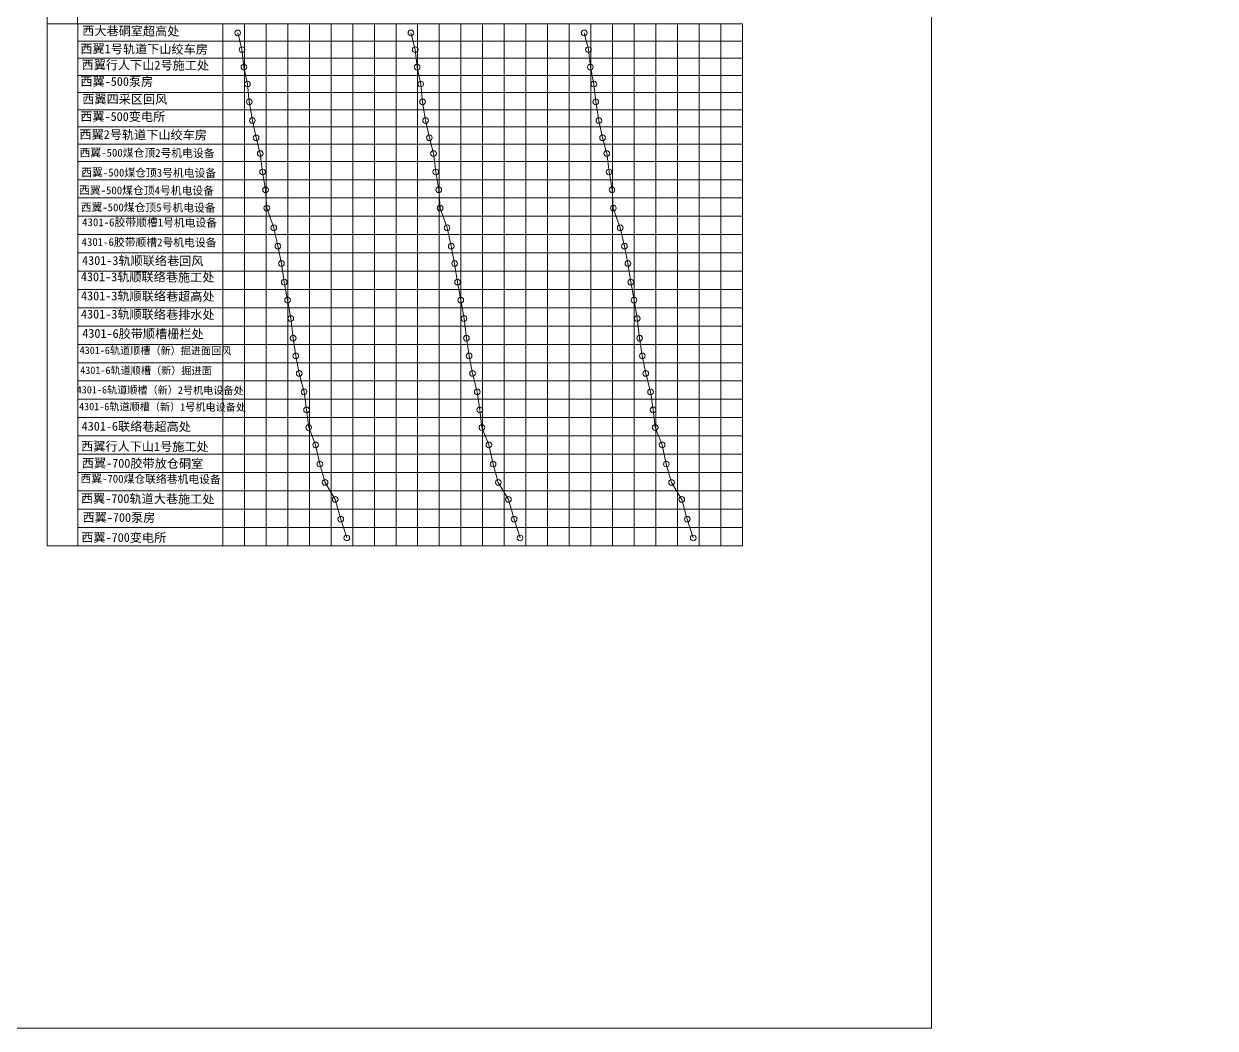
# Model space of a CAD drawing. Header units: inches. Extents: x -211412 to -11687, y -5 to 7052.
# Drawn here: x -209908.3 to -209426.8, y 6189.2 to 6595.2 of the extents above; entities that cross this region are included whole.
import ezdxf

# ---------------------------------------------------------------- set-up
doc = ezdxf.new("R2010")
doc.units = ezdxf.units.IN
doc.header["$MEASUREMENT"] = 0
doc.linetypes.add('CKSDHX1', pattern=[36, 30, -2, 0, -2, 0, -2])
doc.layers.get('0').update_dxf_attribs({"lineweight": 0})
doc.layers.add('通防巷道名称', color=7, linetype='CKSDHX1')

msp = doc.modelspace()

# ---------------------------------------------------------------- linework, layer by layer
at = {"color": 7}
for p, q in [((-209898.88, 6595.18), (-209898.88, 6787.4)), ((-209886.52, 6595.18), (-209886.52, 6728.68)), ((-209898.88, 6595.18), (-209617.84, 6595.18)), ((-209898.85, 6384.24), (-209898.85, 6595.18)), ((-209886.49, 6384.24), (-209886.49, 6595.18)), ((-209827.87, 6595.18), (-209827.87, 6384.24)), ((-209819.12, 6595.18), (-209819.12, 6384.24)), ((-209810.36, 6595.18), (-209810.36, 6384.24)), ((-209801.61, 6595.18), (-209801.61, 6384.24)), ((-209792.86, 6595.18), (-209792.86, 6384.24)), ((-209784.11, 6595.18), (-209784.11, 6384.24)), ((-209775.35, 6595.18), (-209775.35, 6384.24)), ((-209766.6, 6595.18), (-209766.6, 6384.24)), ((-209757.85, 6595.18), (-209757.85, 6384.24)), ((-209749.1, 6595.18), (-209749.1, 6384.24)), ((-209740.35, 6595.18), (-209740.35, 6384.24)), ((-209731.59, 6595.18), (-209731.59, 6384.24)), ((-209731.59, 6595.18), (-209731.59, 6384.24)), ((-209722.84, 6595.18), (-209722.84, 6384.24)), ((-209714.09, 6595.18), (-209714.09, 6384.24)), ((-209705.34, 6595.18), (-209705.34, 6384.24)), ((-209696.58, 6595.18), (-209696.58, 6384.24)), ((-209687.83, 6595.18), (-209687.83, 6384.24)), ((-209679.08, 6595.18), (-209679.08, 6384.24)), ((-209670.33, 6595.18), (-209670.33, 6384.24)), ((-209661.57, 6595.18), (-209661.57, 6384.24)), ((-209661.57, 6595.18), (-209661.57, 6384.24)), ((-209652.82, 6595.18), (-209652.82, 6384.24)), ((-209644.07, 6595.18), (-209644.07, 6384.24)), ((-209635.32, 6595.18), (-209635.32, 6384.24)), ((-209626.57, 6595.18), (-209626.57, 6384.24)), ((-209617.81, 6595.18), (-209617.81, 6384.24)), ((-209886.52, 6588.23), (-209617.84, 6588.23)), ((-209886.49, 6581.28), (-209617.81, 6581.28)), ((-209886.52, 6574.33), (-209617.84, 6574.33)), ((-209886.52, 6574.33), (-209617.84, 6574.33)), ((-209886.49, 6567.38), (-209617.81, 6567.38)), ((-209886.52, 6560.43), (-209617.84, 6560.43)), ((-209886.49, 6553.48), (-209617.81, 6553.48)), ((-209886.52, 6546.53), (-209617.84, 6546.53)), ((-209886.52, 6546.53), (-209617.84, 6546.53)), ((-209886.49, 6539.58), (-209617.81, 6539.58)), ((-209886.49, 6532.18), (-209617.81, 6532.18)), ((-209886.49, 6524.78), (-209617.81, 6524.78)), ((-209886.49, 6517.39), (-209617.81, 6517.39)), ((-209886.49, 6509.99), (-209617.81, 6509.99)), ((-209886.49, 6502.59), (-209617.81, 6502.59)), ((-209886.49, 6495.2), (-209617.81, 6495.2)), ((-209886.49, 6487.8), (-209617.81, 6487.8)), ((-209886.49, 6480.4), (-209617.81, 6480.4)), ((-209886.49, 6473), (-209617.81, 6473)), ((-209886.49, 6465.61), (-209617.81, 6465.61)), ((-209886.49, 6458.21), (-209617.81, 6458.21)), ((-209886.49, 6450.81), (-209617.81, 6450.81)), ((-209886.49, 6443.42), (-209617.81, 6443.42)), ((-209886.49, 6436.02), (-209617.81, 6436.02)), ((-209886.49, 6428.62), (-209617.81, 6428.62)), ((-209886.49, 6421.22), (-209617.81, 6421.22)), ((-209886.49, 6413.83), (-209617.81, 6413.83)), ((-209886.49, 6406.43), (-209617.81, 6406.43)), ((-209886.49, 6399.03), (-209617.81, 6399.03)), ((-209886.49, 6391.64), (-209617.81, 6391.64)), ((-209898.85, 6384.24), (-209617.81, 6384.24))]:
    msp.add_line(p, q, dxfattribs=at)
for p, q in [((-209821.84, 6591.49), (-209820.1, 6584.75)), ((-209751.82, 6591.49), (-209750.09, 6584.75)), ((-209681.8, 6591.49), (-209680.07, 6584.75)), ((-209820.1, 6584.75), (-209819.35, 6577.69)), ((-209750.09, 6584.75), (-209749.33, 6577.69)), ((-209680.07, 6584.75), (-209679.31, 6577.69)), ((-209819.35, 6577.69), (-209817.88, 6570.84)), ((-209749.33, 6577.69), (-209747.87, 6570.84)), ((-209679.31, 6577.69), (-209677.85, 6570.84)), ((-209817.88, 6570.84), (-209817.14, 6563.64)), ((-209747.87, 6570.84), (-209747.12, 6563.64)), ((-209677.85, 6570.84), (-209677.11, 6563.64)), ((-209817.14, 6563.64), (-209815.91, 6556.1)), ((-209747.12, 6563.64), (-209745.89, 6556.1)), ((-209677.11, 6563.64), (-209675.87, 6556.1)), ((-209815.91, 6556.1), (-209814.39, 6549.12)), ((-209745.89, 6556.1), (-209744.37, 6549.12)), ((-209675.87, 6556.1), (-209674.35, 6549.12)), ((-209814.39, 6549.12), (-209812.72, 6542.75)), ((-209744.37, 6549.12), (-209742.7, 6542.75)), ((-209674.35, 6549.12), (-209672.68, 6542.75)), ((-209812.72, 6542.75), (-209811.78, 6535.29)), ((-209742.7, 6542.75), (-209741.77, 6535.29)), ((-209672.68, 6542.75), (-209671.75, 6535.29)), ((-209811.78, 6535.29), (-209810.59, 6528.12)), ((-209741.77, 6535.29), (-209740.57, 6528.12)), ((-209671.75, 6535.29), (-209670.55, 6528.12)), ((-209810.59, 6528.12), (-209810.06, 6520.71)), ((-209740.57, 6528.12), (-209740.04, 6520.71)), ((-209670.55, 6528.12), (-209670.02, 6520.71)), ((-209810.06, 6520.71), (-209807.25, 6512.75)), ((-209740.04, 6520.71), (-209737.23, 6512.75)), ((-209670.02, 6520.71), (-209667.21, 6512.75)), ((-209807.25, 6512.75), (-209805.57, 6505.28)), ((-209737.23, 6512.75), (-209735.55, 6505.28)), ((-209667.21, 6512.75), (-209665.53, 6505.28)), ((-209805.57, 6505.28), (-209804.17, 6498.3)), ((-209735.55, 6505.28), (-209734.15, 6498.3)), ((-209665.53, 6505.28), (-209664.13, 6498.3)), ((-209804.17, 6498.3), (-209803.01, 6490.77)), ((-209734.15, 6498.3), (-209732.99, 6490.77)), ((-209664.13, 6498.3), (-209662.97, 6490.77)), ((-209803.01, 6490.77), (-209801.7, 6483.52)), ((-209732.99, 6490.77), (-209731.68, 6483.52)), ((-209662.97, 6490.77), (-209661.66, 6483.52)), ((-209801.7, 6483.52), (-209800.39, 6476.06)), ((-209731.68, 6483.52), (-209730.37, 6476.06)), ((-209661.66, 6483.52), (-209660.35, 6476.06)), ((-209800.39, 6476.06), (-209799.42, 6468.11)), ((-209730.37, 6476.06), (-209729.41, 6468.11)), ((-209660.35, 6476.06), (-209659.39, 6468.11)), ((-209799.42, 6468.11), (-209798.34, 6460.95)), ((-209729.41, 6468.11), (-209728.33, 6460.95)), ((-209659.39, 6468.11), (-209658.31, 6460.95)), ((-209798.34, 6460.95), (-209796.95, 6453.88)), ((-209728.33, 6460.95), (-209726.93, 6453.88)), ((-209658.31, 6460.95), (-209656.91, 6453.88)), ((-209796.95, 6453.88), (-209795.03, 6446.4)), ((-209726.93, 6453.88), (-209725.01, 6446.4)), ((-209656.91, 6453.88), (-209654.99, 6446.4)), ((-209795.03, 6446.4), (-209793.99, 6439.11)), ((-209725.01, 6446.4), (-209723.97, 6439.11)), ((-209654.99, 6446.4), (-209653.95, 6439.11)), ((-209793.99, 6439.11), (-209793.14, 6431.99)), ((-209723.97, 6439.11), (-209723.12, 6431.99)), ((-209653.95, 6439.11), (-209653.1, 6431.99)), ((-209793.14, 6431.99), (-209790.34, 6424.96)), ((-209723.12, 6431.99), (-209720.32, 6424.96)), ((-209653.1, 6431.99), (-209650.3, 6424.96)), ((-209790.34, 6424.96), (-209788.63, 6417.24)), ((-209720.32, 6424.96), (-209718.61, 6417.24)), ((-209650.3, 6424.96), (-209648.6, 6417.24)), ((-209788.63, 6417.24), (-209786.53, 6409.82)), ((-209718.61, 6417.24), (-209716.51, 6409.82)), ((-209648.6, 6417.24), (-209646.49, 6409.82)), ((-209786.53, 6409.82), (-209782.42, 6402.93)), ((-209716.51, 6409.82), (-209712.4, 6402.93)), ((-209646.49, 6409.82), (-209642.38, 6402.93)), ((-209782.42, 6402.93), (-209780.16, 6394.94)), ((-209712.4, 6402.93), (-209710.14, 6394.94)), ((-209642.38, 6402.93), (-209640.12, 6394.94)), ((-209780.16, 6394.94), (-209777.74, 6387.36)), ((-209710.14, 6394.94), (-209707.73, 6387.36)), ((-209640.12, 6394.94), (-209637.71, 6387.36))]:
    msp.add_line(p, q)
msp.add_lwpolyline([(-210427.62, 7041.22), (-209541.43, 7041.22), (-209541.43, 6189.21), (-210427.62, 6189.21)], close=True)
for centre in [(-209821.84, 6591.49), (-209751.82, 6591.49), (-209751.82, 6591.49), (-209751.82, 6591.49), (-209751.82, 6591.49), (-209751.82, 6591.49), (-209751.82, 6591.49), (-209751.82, 6591.49), (-209751.82, 6591.49), (-209751.82, 6591.49), (-209751.82, 6591.49), (-209751.82, 6591.49), (-209751.82, 6591.49), (-209751.82, 6591.49), (-209751.82, 6591.49), (-209751.82, 6591.49), (-209751.82, 6591.49), (-209751.82, 6591.49), (-209751.82, 6591.49), (-209751.82, 6591.49), (-209751.82, 6591.49), (-209751.79, 6591.49), (-209751.79, 6591.49), (-209751.79, 6591.49), (-209751.79, 6591.49), (-209751.79, 6591.49), (-209751.79, 6591.49), (-209681.8, 6591.49), (-209681.8, 6591.49), (-209681.8, 6591.49), (-209681.8, 6591.49), (-209681.8, 6591.49), (-209681.8, 6591.49), (-209681.8, 6591.49), (-209681.8, 6591.49), (-209681.8, 6591.49), (-209681.8, 6591.49), (-209681.8, 6591.49), (-209681.8, 6591.49), (-209681.8, 6591.49), (-209681.8, 6591.49), (-209681.8, 6591.49), (-209681.8, 6591.49), (-209681.8, 6591.49), (-209681.8, 6591.49), (-209681.8, 6591.49), (-209681.8, 6591.49), (-209681.77, 6591.49), (-209681.77, 6591.49), (-209681.77, 6591.49), (-209681.77, 6591.49), (-209681.77, 6591.49), (-209681.77, 6591.49), (-209820.1, 6584.75), (-209750.09, 6584.75), (-209750.09, 6584.75), (-209750.09, 6584.75), (-209750.09, 6584.75), (-209750.09, 6584.75), (-209750.09, 6584.75), (-209680.07, 6584.75), (-209680.07, 6584.75), (-209680.07, 6584.75), (-209680.07, 6584.75), (-209680.07, 6584.75), (-209680.07, 6584.75), (-209819.35, 6577.69), (-209749.33, 6577.69), (-209679.31, 6577.69), (-209817.88, 6570.84), (-209747.87, 6570.84), (-209677.85, 6570.84), (-209817.14, 6563.64), (-209747.12, 6563.64), (-209677.11, 6563.64), (-209815.91, 6556.1), (-209745.89, 6556.1), (-209675.87, 6556.1), (-209814.39, 6549.12), (-209744.37, 6549.12), (-209674.35, 6549.12), (-209812.72, 6542.75), (-209742.7, 6542.75), (-209672.68, 6542.75), (-209811.78, 6535.29), (-209741.77, 6535.29), (-209671.75, 6535.29), (-209810.59, 6528.12), (-209740.57, 6528.12), (-209670.55, 6528.12), (-209810.06, 6520.71), (-209740.04, 6520.71), (-209670.02, 6520.71), (-209807.25, 6512.75), (-209737.23, 6512.75), (-209667.21, 6512.75), (-209805.57, 6505.28), (-209735.55, 6505.28), (-209665.53, 6505.28), (-209804.17, 6498.3), (-209734.15, 6498.3), (-209664.13, 6498.3), (-209803.01, 6490.77), (-209732.99, 6490.77), (-209662.97, 6490.77), (-209801.7, 6483.52), (-209731.68, 6483.52), (-209661.66, 6483.52), (-209800.39, 6476.06), (-209730.37, 6476.06), (-209660.35, 6476.06), (-209799.42, 6468.11), (-209729.41, 6468.11), (-209659.39, 6468.11), (-209798.34, 6460.95), (-209728.33, 6460.95), (-209658.31, 6460.95), (-209796.95, 6453.88), (-209726.93, 6453.88), (-209656.91, 6453.88), (-209795.03, 6446.4), (-209725.01, 6446.4), (-209654.99, 6446.4), (-209793.99, 6439.11), (-209723.97, 6439.11), (-209653.95, 6439.11), (-209793.14, 6431.99), (-209723.12, 6431.99), (-209653.1, 6431.99), (-209790.34, 6424.96), (-209720.32, 6424.96), (-209650.3, 6424.96), (-209788.63, 6417.24), (-209718.61, 6417.24), (-209648.6, 6417.24), (-209786.53, 6409.82), (-209716.51, 6409.82), (-209646.49, 6409.82), (-209782.42, 6402.93), (-209712.4, 6402.93), (-209642.38, 6402.93), (-209780.16, 6394.94), (-209710.14, 6394.94), (-209640.12, 6394.94), (-209777.74, 6387.36), (-209707.73, 6387.36), (-209637.71, 6387.36)]:
    msp.add_circle(centre, 1.15, dxfattribs=at)

# ---------------------------------------------------------------- texts
at = {"layer": '通防巷道名称', "color": 0, "linetype": 'Continuous', "lineweight": 30, "attachment_point": 1, "rotation": 359.7045}
for s, insert, char_height, width in [('{\\fSimSun|b0|i0|c134|p34;\\C7;西大巷硐室超高处}', (-209884.67, 6594.19), 3.6, 67.4626), ('{\\fSimSun|b0|i0|c134|p2;西翼1号轨道下山绞车房}', (-209885.41, 6586.94), 3.6, 67.4626), ('{\\fSimSun|b0|i0|c134|p34;\\C7;西翼行人下山2号施工处}', (-209884.94, 6580.45), 3.6, 67.4626), ('{\\fSimSun|b0|i0|c134|p2;西翼-500泵房}', (-209885.41, 6573.76), 3.6, 67.4626), ('{\\fSimSun|b0|i0|c134|p34;\\C7;西翼四采区回风}', (-209884.66, 6566.62), 3.6, 67.4626), ('{\\fSimSun|b0|i0|c134|p2;西翼-500变电所}', (-209885.45, 6559.6), 3.6, 67.4626), ('{\\fSimSun|b0|i0|c134|p2;西翼2号轨道下山绞车房}', (-209885.81, 6552.29), 3.6, 67.4626), ('{\\fSimSun|b0|i0|c134|p2;西翼-500煤仓顶2号机电设备}', (-209885.73, 6544.73), 3.2, 67.4626), ('{\\fSimSun|b0|i0|c134|p2;西翼-500煤仓顶3号机电设备}', (-209885.07, 6536.73), 3.2, 67.4626), ('{\\fSimSun|b0|i0|c134|p2;西翼-500煤仓顶4号机电设备}', (-209885.96, 6529.57), 3.2, 67.4626), ('{\\fSimSun|b0|i0|c134|p2;西翼-500煤仓顶5号机电设备}', (-209885.29, 6522.68), 3.2, 67.4626), ('\\pt25.6;{\\fSimSun|b0|i0|c134|p34;\\C7;4301-6胶带顺槽1号机电设备}', (-209884.69, 6516.62), 3.2, 67.4626), ('\\pt25.6;{\\fSimSun|b0|i0|c134|p34;\\C7;4301-6胶带顺槽2号机电设备}', (-209884.92, 6508.61), 3.2, 67.4626), ('\\pt28.8;{\\fSimSun|b0|i0|c134|p34;\\C7;4301-3轨顺联络巷回风}', (-209884.72, 6501.35), 3.6, 67.4626), ('\\pt28.8;{\\fSimSun|b0|i0|c134|p34;\\C7;4301-3轨顺联络巷施工处}', (-209885.21, 6494.78), 3.6, 67.4626), ('\\pt28.8;{\\fSimSun|b0|i0|c134|p34;\\C7;4301-3轨顺联络巷超高处}', (-209885.15, 6487.06), 3.6, 67.4626), ('\\pt28.8;{\\fSimSun|b0|i0|c134|p34;\\C7;4301-3轨顺联络巷排水处}', (-209885.15, 6479.67), 3.6, 67.4626), ('\\pt28.8;{\\fSimSun|b0|i0|c134|p34;\\C7;4301-6胶带顺槽栅栏处}', (-209884.64, 6471.88), 3.6, 67.4626), ('\\pt24;{\\fSimSun|b0|i0|c134|p34;\\C7;4301-6轨道顺槽（新）掘进面回风}', (-209885.71, 6464.76), 3, 67.4626), ('\\pt24;{\\fSimSun|b0|i0|c134|p34;\\C7;4301-6轨道顺槽（新）掘进面}', (-209885.48, 6456.69), 3, 67.4626), ('\\pt24;{\\fSimSun|b0|i0|c134|p34;\\C7;4301-6轨道顺槽（新）2号机电设备处}', (-209886.89, 6448.8), 3, 70.6763), ('\\pt24;{\\fSimSun|b0|i0|c134|p34;\\C7;4301-6轨道顺槽（新）1号机电设备处}', (-209885.95, 6442.02), 3, 70.9285), ('\\pt28.8;{\\fSimSun|b0|i0|c134|p34;\\C7;4301-6联络巷超高处}', (-209884.89, 6434.37), 3.6, 67.4626), ('{\\fSimSun|b0|i0|c134|p34;\\C7;西翼行人下山1号施工处}', (-209885.1, 6426.29), 3.6, 67.4626), ('{\\fSimSun|b0|i0|c134|p34;\\C7;西翼-700胶带放仓硐室}', (-209884.83, 6419.46), 3.6, 67.4626), ('{\\fSimSun|b0|i0|c134|p34;\\C7;西翼-700煤仓联络巷机电设备}', (-209885.39, 6412.94), 3.2, 67.4626), ('{\\fSimSun|b0|i0|c134|p34;\\C7;西翼-700轨道大巷施工处}', (-209885.19, 6405.17), 3.6, 67.4626), ('{\\fSimSun|b0|i0|c134|p34;\\C7;西翼-700泵房}', (-209884.55, 6397.54), 3.6, 67.4626), ('{\\fSimSun|b0|i0|c134|p34;\\C7;西翼-700变电所}', (-209885.05, 6389.45), 3.6, 67.4626)]:
    msp.add_mtext(s, dxfattribs=dict(at, insert=insert, char_height=char_height, width=width))

doc.saveas('drawing.dxf')
